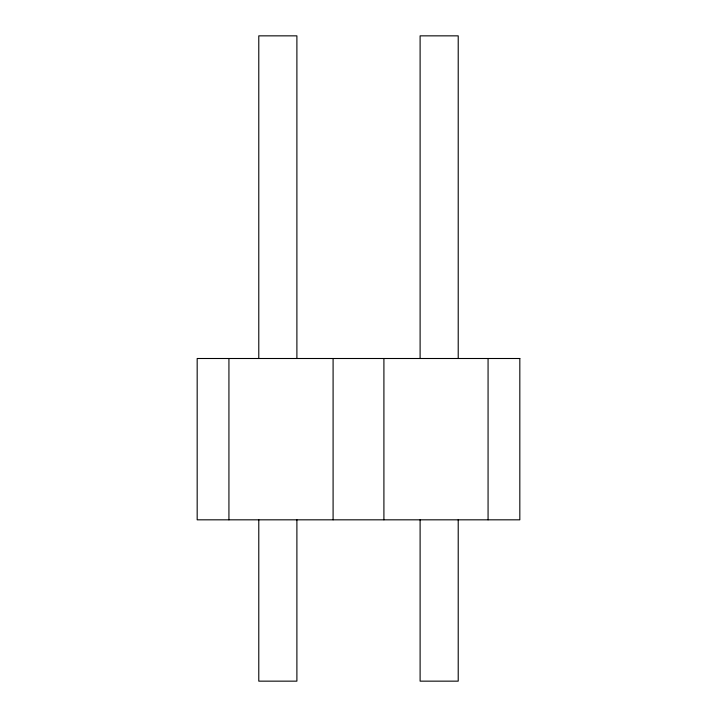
<?xml version="1.0" encoding="UTF-8"?>
<svg xmlns="http://www.w3.org/2000/svg" width="717" height="717" viewBox="0 0 717 717"><rect width="100%" height="100%" fill="white"/><g stroke="black" fill="none" stroke-linecap="round" stroke-linejoin="round"><path stroke-width="1.08" d="M488.071 358.5L488.071 519.825M458.217 358.5L458.217 35.85L420.108 35.85L420.108 358.5M458.217 519.825L458.217 681.15L420.108 681.15L420.108 519.825M383.909 358.5L383.909 519.825M333.091 358.5L333.091 519.825M296.892 358.5L296.892 35.85L258.783 35.85L258.783 358.5M296.892 519.825L296.892 681.15L258.783 681.15L258.783 519.825M228.929 358.5L228.929 519.825M519.825 358.5L197.175 358.5L197.175 519.825L519.825 519.825L519.825 358.5"/></g></svg>
